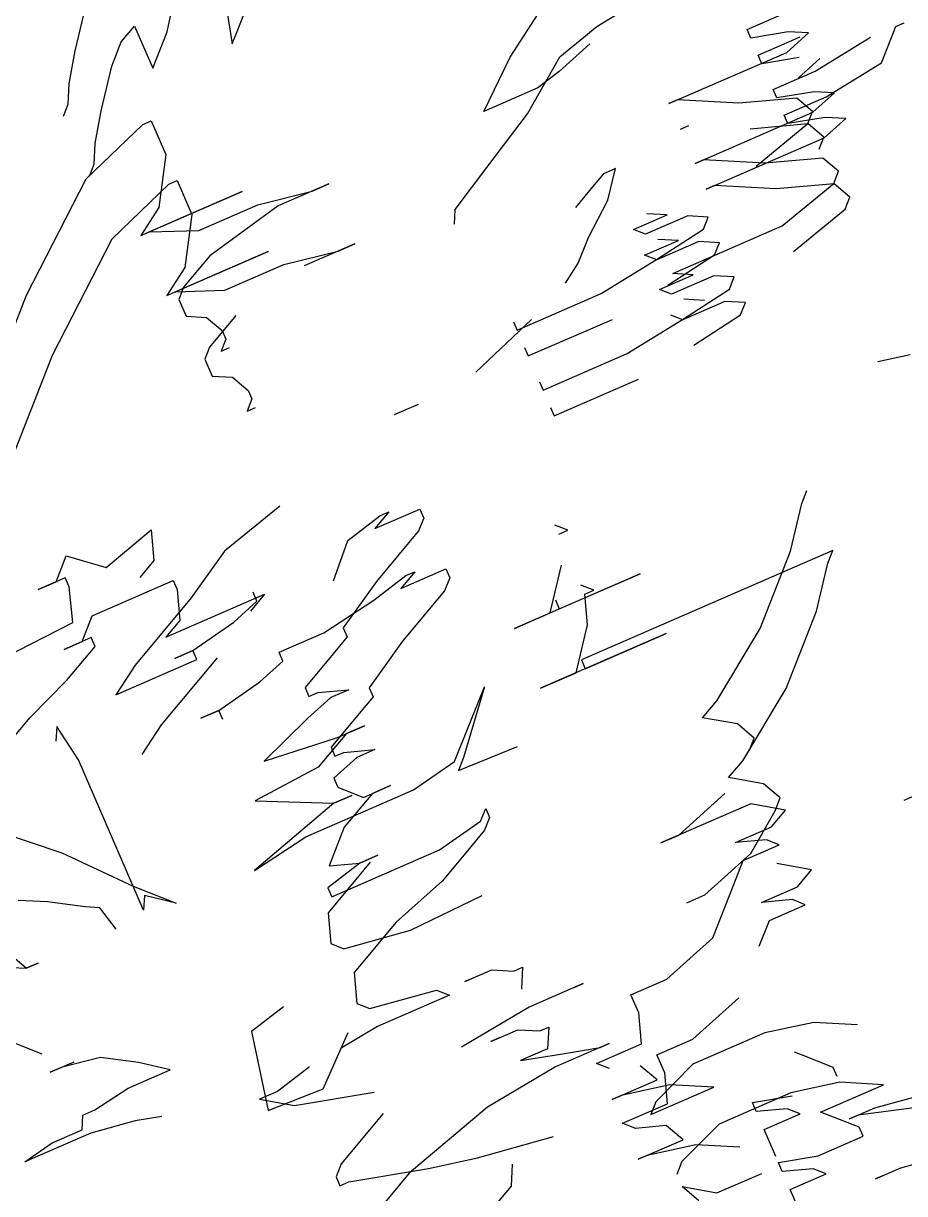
# Model space of a CAD drawing. Header units: millimetres. Extents: x 6517 to 10548, y -1828 to 1073.
# Drawn here: x 9363.15 to 9373.92, y 262.12 to 276.42 of the extents above; entities that cross this region are included whole.
import ezdxf

# ---------------------------------------------------------------- set-up
doc = ezdxf.new("R2010")
doc.units = ezdxf.units.MM
doc.layers.add('AĞAÇLAR', color=7, linetype='Continuous')
doc.layers.add('kapı', color=6, linetype='Continuous', lineweight=9)

# ---------------------------------------------------------------- blocks, each defined once
blk = doc.blocks.new('A$C06865A3D')
at = {"color": 87}
for p, q in [((1.935873565613292, 3.273199723567813), (1.938017285836394, 3.278640411328524)), ((1.945781921502202, 3.250439616385847), (1.935873565613292, 3.273199723567813)), ((1.919655125762801, 3.216736555099487), (1.929214669798966, 3.256967385299503)), ((1.936222377466037, 3.21020878618583), (1.945781921502202, 3.250439616385847)), ((1.908936522551812, 3.189533110707998), (1.919655125762801, 3.216736555099487)), ((1.925503774255048, 3.183005342260003), (1.936222377466037, 3.21020878618583)), ((1.938138354686088, 3.21573920873925), (1.928404414677061, 3.207003843039274)), ((1.93715370359132, 3.197271130979061), (1.938138354686088, 3.21573920873925)), ((1.954705606447532, 3.209211439825594), (1.944971666380297, 3.200476074125616)), ((1.953720955352764, 3.190743362531065), (1.954705606447532, 3.209211439825594)), ((1.928404414677061, 3.207003843039274), (1.914383032126352, 3.187387096695601)), ((1.907141616335138, 3.121101491618901), (1.93715370359132, 3.197271130979061)), ((1.944971666380297, 3.200476074125616), (1.930950283829588, 3.180859327781945)), ((1.914383032126352, 3.187387096695601), (1.908936522551812, 3.189533110707998)), ((1.923708868096582, 3.114573722705245), (1.953720955352764, 3.190743362531065)), ((1.930950283829588, 3.180859327781945), (1.925503774255048, 3.183005342260003)), ((1.962242501263972, 3.1811003847979), (1.938487168692518, 3.152748276945203)), ((1.975279230624437, 3.182249048259109), (1.962242501263972, 3.1811003847979)), ((1.978582019917666, 3.174662346486002), (1.975279230624437, 3.182249048259109)), ((1.978809752967208, 3.174572615884244), (1.955054420453961, 3.146220508031547)), ((1.974468985456041, 3.132285502273589), (1.978582019917666, 3.174662346486002)), ((1.991846482327673, 3.175721279345451), (1.978809752967208, 3.174572615884244)), ((1.99514927167911, 3.168134577572345), (1.991846482327673, 3.175721279345451)), ((1.991036237159278, 3.125757733359932), (1.99514927167911, 3.168134577572345)), ((1.938487168692518, 3.152748276945203), (1.909285336558241, 3.126542179379612)), ((1.955054420453961, 3.146220508031547), (1.925852588261477, 3.120014410465955)), ((1.909285336558241, 3.126542179379612), (1.907141616335138, 3.121101491618901)), ((1.946600618422962, 3.061556550208479), (1.974468985456041, 3.132285502273589)), ((1.925852588261477, 3.120014410465955), (1.923708868096582, 3.114573722705245)), ((1.975802450557239, 3.087762648239731), (1.966068498441018, 3.079027281142771)), ((1.979105227801483, 3.080175944603978), (1.975802450557239, 3.087762648239731)), ((1.966068498441018, 3.079027281142771), (1.955349897383712, 3.051823842339217)), ((1.971689416095614, 3.045385804027319), (1.979105227801483, 3.080175944603978)), ((1.992369702260475, 3.081234879326075), (1.982635750202462, 3.072499512229113)), ((1.995672479504719, 3.073648175690323), (1.992369702260475, 3.081234879326075)), ((1.95633455843199, 3.070291915908455), (1.946600618422962, 3.061556550208479)), ((1.947759675444103, 3.048529159277677), (1.95633455843199, 3.070291915908455)), ((1.982635750202462, 3.072499512229113), (1.971917149086948, 3.045296073425561)), ((1.98825666779885, 3.038858035113662), (1.995672479504719, 3.073648175690323)), ((1.972901810135226, 3.063764146994799), (1.963167870126198, 3.055028781294821)), ((1.955349897383712, 3.051823842339217), (1.947759675444103, 3.048529159277677)), ((1.962129869905766, 3.005154968705028), (1.971689416095614, 3.045385804027319)), ((1.971917149086948, 3.045296073425561), (1.96432692714734, 3.042001390364022)), ((2.143199559010099, 3.009146035183221), (2.079206855501979, 2.846734766382724)), ((2.146720757940784, 3.001057731453329), (2.143199559010099, 3.009146035183221)), ((1.64165815920569, 2.974292341619729), (1.628447021765168, 3.004639141261576)), ((1.94069266563747, 2.950748085509985), (1.962129869905766, 3.005154968705028)), ((2.163090754416771, 2.974504933226853), (2.146720757940784, 3.001057731453329)), ((1.957259917340707, 2.944220316596329), (1.978697121609002, 2.998627199791371)), ((1.6103125968948, 2.942645560018718), (1.582905673072673, 2.984871087130159)), ((1.625318640493787, 2.980730379931628), (1.644960938545409, 2.966705643571913)), ((1.644960938545409, 2.966705643571913), (1.64165815920569, 2.974292341619729)), ((2.184217700210865, 2.925975137855857), (2.163090754416771, 2.974504933226853)), ((1.935246166074648, 2.95289409533143), (1.94069266563747, 2.950748085509985)), ((1.620220952783711, 2.919885453302413), (1.6103125968948, 2.942645560018718)), ((1.951813417777884, 2.946366326417773), (1.957259917340707, 2.944220316596329)), ((1.592988424992654, 2.930615515448153), (1.620220952783711, 2.919885453302413)), ((1.594147494062781, 2.917588125914335), (1.592988424992654, 2.930615515448153)), ((1.7901263742242, 2.931927300058305), (1.777264050790108, 2.899283167906105)), ((1.785838931682519, 2.921045919414609), (1.7901263742242, 2.931927300058305)), ((2.197252526006195, 2.873932806774973), (2.184217700210865, 2.925975137855857)), ((1.767530098732095, 2.890547801274806), (1.785838931682519, 2.921045919414609)), ((1.600753062812145, 2.902414726093411), (1.594147494062781, 2.917588125914335)), ((1.616107918322086, 2.87750860909), (1.600753062812145, 2.902414726093411)), ((2.105582588003017, 2.896650478243826), (2.073586212238296, 2.81544478284195)), ((2.085013503034133, 2.844446851871906), (2.105582588003017, 2.896650478243826)), ((1.728768724657129, 2.824110879097133), (1.75449336937163, 2.889399137813597)), ((1.75449336937163, 2.889399137813597), (1.730912444880232, 2.829551566857844)), ((1.7525240550749, 2.852462981361895), (1.767530098732095, 2.890547801274806)), ((2.053509124496486, 2.883663738612085), (2.045417004497721, 2.880151202436536)), ((2.051223651971668, 2.877863288391382), (2.053509124496486, 2.883663738612085)), ((1.628159986634273, 2.86018919898197), (1.616107918322086, 2.87750860909)), ((1.678765535296406, 2.824956903234124), (1.679575780464801, 2.874920449219644)), ((1.679575780464801, 2.874920449219644), (1.681719500687904, 2.880361136980353)), ((1.681719500687904, 2.880361136980353), (1.703505518962629, 2.87177708838135)), ((2.066357922099996, 2.865199244115502), (2.051223651971668, 2.877863288391382)), ((2.19848827633541, 2.860044113360345), (2.197252526006195, 2.873932806774973)), ((2.230856460693757, 2.874094163067638), (2.216957829077728, 2.872869558166712)), ((2.234377659624442, 2.866005859337747), (2.230856460693757, 2.874094163067638)), ((1.703505518962629, 2.87177708838135), (1.724306876189075, 2.844724966678768)), ((2.216957829077728, 2.872869558166712), (2.19848827633541, 2.860044113360345)), ((2.242655671958345, 2.835940541699528), (2.234377659624442, 2.866005859337747)), ((1.636909275548532, 2.850456486921757), (1.628159986634273, 2.86018919898197)), ((2.082728030451107, 2.838646401651203), (2.066357922099996, 2.865199244115502)), ((1.730912444880232, 2.829551566857844), (1.7525240550749, 2.852462981361895)), ((2.277309304918162, 2.855790980625897), (2.258839752175845, 2.84296553581953)), ((2.278545031265821, 2.841902226675301), (2.277309304918162, 2.855790980625897)), ((1.640212054888252, 2.84286978887394), (1.636909275548532, 2.850456486921757)), ((1.724306876189075, 2.844724966678768), (1.728768724657129, 2.824110879097133)), ((1.768863573786802, 2.846024943049997), (1.771181702031753, 2.819970167707651)), ((2.079206855501979, 2.846734766382724), (2.085013503034133, 2.844446851871906)), ((2.073586212238296, 2.81544478284195), (2.082728030451107, 2.838646401651203)), ((2.26940321305301, 2.818700607866048), (2.278545031265821, 2.841902226675301)), ((2.281016396125778, 2.814124823547899), (2.290158214338589, 2.837326441891491)), ((2.290158214338589, 2.837326441891491), (2.282066118321381, 2.833813966717571)), ((2.240556115750223, 2.796562299132347), (2.242655671958345, 2.835940541699528)), ((2.282066118321381, 2.833813966717571), (2.26940321305301, 2.818700607866048)), ((1.704203146975487, 2.745795225258916), (1.678765535296406, 2.824956903234124)), ((1.965918086410965, 2.797559606842696), (1.977345353167038, 2.826561614871025)), ((1.977345353167038, 2.826561614871025), (1.98315188876586, 2.824273744598031)), ((1.98315188876586, 2.824273744598031), (1.986673087696544, 2.816185440868139)), ((1.771181702031753, 2.819970167707651), (1.774484481429681, 2.812383469659835)), ((1.785377490567043, 2.808091445360332), (1.795111430576071, 2.816826811060309)), ((1.795111430576071, 2.816826811060309), (1.808148159936536, 2.817975474521517)), ((1.808148159936536, 2.817975474521517), (1.813594669511076, 2.815829460509121)), ((1.813594669511076, 2.815829460509121), (1.816897448850795, 2.808242762461304)), ((1.986673087696544, 2.816185440868139), (1.990380202885717, 2.774519344791769)), ((2.288058682112023, 2.797948259860277), (2.281016396125778, 2.814124823547899)), ((1.774484481429681, 2.812383469659835), (1.785377490567043, 2.808091445360332)), ((1.816897448850795, 2.808242762461304), (1.819041169073898, 2.813683450222015)), ((1.962396911461837, 2.805647971574217), (1.964682360005099, 2.811448361258953)), ((1.964682360005099, 2.811448361258953), (1.965918086410965, 2.797559606842696)), ((1.959061740722972, 2.780158438719809), (1.962396911461837, 2.805647971574217)), ((2.235985218605492, 2.784961520228534), (2.240556115750223, 2.796562299132347)), ((2.406290268874727, 2.791568507906049), (2.385535267589148, 2.772942673880606)), ((2.390292104973923, 2.75096572143957), (2.406290268874727, 2.791568507906049)), ((2.451505006058141, 2.762050343677401), (2.471957549278158, 2.797989153303206)), ((1.951155536982696, 2.743068110197782), (1.959061740722972, 2.780158438719809)), ((1.990380202885717, 2.774519344791769), (1.996372766676358, 2.738653637934476)), ((2.385535267589148, 2.772942673880606), (2.368301353300921, 2.746228580363094)), ((2.30004378571175, 2.726216785609722), (2.302143341919872, 2.765595028176903)), ((2.445073845447041, 2.745728280395269), (2.451505006058141, 2.762050343677401)), ((2.398384200991131, 2.754478196147829), (2.390292104973923, 2.75096572143957)), ((2.41456828120863, 2.761503190733492), (2.398384200991131, 2.754478196147829)), ((2.408947661926504, 2.730213268194346), (2.420374928682576, 2.759215276222676)), ((2.420374928682576, 2.759215276222676), (2.41456828120863, 2.761503190733492)), ((2.447217565611936, 2.75116896815598), (2.445073845447041, 2.745728280395269)), ((1.73392819694709, 2.677514917217195), (1.704203146975487, 2.745795225258916)), ((1.939728270226623, 2.714066102169454), (1.951155536982696, 2.743068110197782)), ((2.368301353300921, 2.746228580363094), (2.350017716875299, 2.69982534321025)), ((1.882034187496174, 2.669789439998567), (1.907174169609788, 2.733593845274299)), ((1.907174169609788, 2.733593845274299), (1.908409808063879, 2.719705196563154)), ((1.996372766676358, 2.738653637934476), (2.00217930227518, 2.736365767661482)), ((2.00217930227518, 2.736365767661482), (2.003415028681047, 2.722477013710886)), ((2.10299105849117, 2.736849714536219), (2.108797705965116, 2.734561800025403)), ((2.106512257421854, 2.728761410806328), (2.10299105849117, 2.736849714536219)), ((2.108797705965116, 2.734561800025403), (2.112318904895801, 2.72647349629551)), ((2.100891638139728, 2.697471488267183), (2.106512257421854, 2.728761410806328)), ((2.112318904895801, 2.72647349629551), (2.113554519368335, 2.712584786582738)), ((2.290901967498939, 2.703015166800469), (2.30004378571175, 2.726216785609722)), ((2.393999196239747, 2.709299563895911), (2.408947661926504, 2.730213268194346)), ((2.411419026786461, 2.702435865066945), (2.420560844999272, 2.725637483876199)), ((2.420560844999272, 2.725637483876199), (2.412468748923856, 2.722125008702278)), ((2.003415028681047, 2.722477013710886), (2.005886393541004, 2.694699610583484)), ((2.412468748923856, 2.722125008702278), (2.399805843713693, 2.707011649850755)), ((1.94553491770057, 2.711778188124299), (1.939728270226623, 2.714066102169454)), ((1.944485195563174, 2.692089044488966), (1.94553491770057, 2.711778188124299)), ((2.013978489558212, 2.698212085757405), (2.026641394826583, 2.713325444608925)), ((2.026641394826583, 2.713325444608925), (2.022070497681852, 2.701724665705114)), ((2.113554519368335, 2.712584786582738), (2.116025884228292, 2.684807383455336)), ((2.043011503177694, 2.686772602144628), (2.049867872847244, 2.704173831269145)), ((2.049867872847244, 2.704173831269145), (2.04529697576072, 2.692573052365332)), ((2.302515150571707, 2.69843938248232), (2.290901967498939, 2.703015166800469)), ((2.399805843713693, 2.707011649850755), (2.393999196239747, 2.709299563895911)), ((2.428838857333175, 2.69557216623798), (2.411419026786461, 2.702435865066945)), ((1.839288434537593, 2.64642646536231), (1.859857519506476, 2.69863009173423)), ((1.859857519506476, 2.69863009173423), (1.865664055105298, 2.696342221461236)), ((1.865664055105298, 2.696342221461236), (1.880798437108751, 2.683678133413195)), ((2.01169304101495, 2.692411696072667), (2.013978489558212, 2.698212085757405)), ((2.022070497681852, 2.701724665705114), (2.021020775544457, 2.682035522069782)), ((2.073466183501295, 2.627866632770746), (2.100891638139728, 2.697471488267183)), ((2.31764953257516, 2.685775293968617), (2.302515150571707, 2.69843938248232)), ((2.369722996023483, 2.698762034066021), (2.348967994737905, 2.680136200040578)), ((2.350017716875299, 2.69982534321025), (2.350203745125326, 2.66624750662595)), ((1.938864464347716, 2.660799166187644), (1.944485195563174, 2.692089044488966)), ((2.005886393541004, 2.694699610583484), (2.01169304101495, 2.692411696072667)), ((2.04529697576072, 2.692573052365332), (2.047768340620677, 2.66479564923793)), ((1.880798437108751, 2.683678133413195), (1.882034187496174, 2.669789439998567)), ((1.914402347872965, 2.683839428704231), (1.91934521344956, 2.628284639213234)), ((2.021020775544457, 2.682035522069782), (2.026827311143279, 2.679747651796787)), ((2.026827311143279, 2.679747651796787), (2.043011503177694, 2.686772602144628)), ((2.116025884228292, 2.684807383455336), (2.11392646387685, 2.645429157186299)), ((2.247106404451187, 2.65996315376833), (2.262054870137944, 2.680876858066767)), ((2.26434034272097, 2.686677308287471), (2.250627603381872, 2.651874850038439)), ((2.262054870137944, 2.680876858066767), (2.26434034272097, 2.686677308287471)), ((2.306222265760879, 2.656773285940289), (2.31764953257516, 2.685775293968617)), ((2.348967994737905, 2.680136200040578), (2.331734080507885, 2.653422106523066)), ((2.326977267046459, 2.675399119965732), (2.314314249902963, 2.660285805352032)), ((2.340875898720696, 2.676623724866658), (2.326977267046459, 2.675399119965732)), ((2.329448631906416, 2.64762171683833), (2.340875898720696, 2.676623724866658)), ((2.075565603852737, 2.667244859039783), (2.070994706766214, 2.655644080135971)), ((2.070994706766214, 2.655644080135971), (2.075565603852737, 2.667244859039783)), ((2.227401237236335, 2.661026419140398), (2.229686685779597, 2.666826808359473)), ((2.229686685779597, 2.666826808359473), (2.239014420309104, 2.656450634356588)), ((2.350203745125326, 2.66624750662595), (2.353724832122679, 2.65815924713388)), ((1.934293567261192, 2.649198387749493), (1.938864464347716, 2.660799166187644)), ((1.938864464347716, 2.660799166187644), (1.934293567261192, 2.649198387749493)), ((1.94467111187987, 2.658511252142489), (1.938864464347716, 2.660799166187644)), ((2.047768340620677, 2.66479564923793), (2.058331801497843, 2.640530721284449)), ((2.217023692675866, 2.651713554747402), (2.227401237236335, 2.661026419140398)), ((2.232158050639554, 2.639049405232071), (2.247106404451187, 2.65996315376833)), ((2.314314249902963, 2.660285805352032), (2.306222265760879, 2.656773285940289)), ((2.058331801497843, 2.640530721284449), (2.070994706766214, 2.655644080135971)), ((2.070994706766214, 2.655644080135971), (2.067659536027349, 2.630154547281563)), ((2.210167323006317, 2.634312325622886), (2.217023692675866, 2.651713554747402)), ((2.239014420309104, 2.656450634356588), (2.232158050639554, 2.639049405232071)), ((2.250627603381872, 2.651874850038439), (2.238150614430196, 2.603183698374778)), ((2.331734080507885, 2.653422106523066), (2.329448631906416, 2.64762171683833)), ((1.846330720523837, 2.630249902140349), (1.839288434537593, 2.64642646536231)), ((2.11392646387685, 2.645429157186299), (2.117633555142674, 2.603763000108301)), ((1.848616169067099, 2.636050291359424), (1.84175979939755, 2.618649062234908)), ((1.854422704665921, 2.63376242108643), (1.848616169067099, 2.636050291359424)), ((2.1707567407866, 2.636438883375376), (2.152473104360979, 2.590035646688194)), ((2.162664756644517, 2.632926364429295), (2.1707567407866, 2.636438883375376)), ((2.212452771549578, 2.640112714841961), (2.210167323006317, 2.634312325622886)), ((1.84175979939755, 2.618649062234908), (1.846330720523837, 2.630249902140349)), ((1.856894181401003, 2.605984974186867), (1.854422704665921, 2.63376242108643)), ((1.91934521344956, 2.628284639213234), (1.924102026852779, 2.606307625770568)), ((2.067659536027349, 2.630154547281563), (2.073466183501295, 2.627866632770746)), ((2.14085992128821, 2.594611431006342), (2.162664756644517, 2.632926364429295)), ((1.857080097717698, 2.572407181374728), (1.856894181401003, 2.605984974186867)), ((2.117633555142674, 2.603763000108301), (2.132767825271002, 2.591098955832421)), ((2.238150614430196, 2.603183698374778), (2.232715799589641, 2.538316027726978)), ((2.132767825271002, 2.591098955832421), (2.14085992128821, 2.594611431006342)), ((2.152473104360979, 2.590035646688194), (2.145770205475855, 2.563877725973725)), ((1.859551462577655, 2.544629778247326), (1.857080097717698, 2.572407181374728)), ((2.150559600326232, 2.517079628072679), (2.180456419824622, 2.558907080441713)), ((2.139996139390859, 2.54134455602616), (2.13666085677687, 2.515855067409574)), ((2.232715799589641, 2.538316027726978), (2.236422890797257, 2.49664987064898)), ((2.132089935708791, 2.504254227504134), (2.150559600326232, 2.517079628072679)), ((2.13666085677687, 2.515855067409574), (2.132089935708791, 2.504254227504134))]:
    blk.add_line(p, q, dxfattribs=at)
at = {"color": 84}
for p, q in [((1.870279619412031, 3.20476456452161), (1.88099822262302, 3.231968008913098)), ((1.899481451546307, 3.230970662552863), (1.889747511537279, 3.222235296852886)), ((1.898496800451539, 3.212502584792674), (1.899481451546307, 3.230970662552863)), ((1.889747511537279, 3.222235296852886), (1.875726128928363, 3.202618550509214)), ((1.868484713195357, 3.136332945432514), (1.898496800451539, 3.212502584792674)), ((1.875726128928363, 3.202618550509214), (1.870279619412031, 3.20476456452161)), ((1.923585598124191, 3.196331838611513), (1.899830265552736, 3.167979730758816)), ((1.936622327426448, 3.197480502072721), (1.923585598124191, 3.196331838611513)), ((1.939925116777885, 3.189893800299613), (1.936622327426448, 3.197480502072721)), ((1.93581208231626, 3.147516956087201), (1.939925116777885, 3.189893800299613)), ((1.899830265552736, 3.167979730758816), (1.87062843341846, 3.141773633193223)), ((1.87062843341846, 3.141773633193223), (1.868484713195357, 3.136332945432514)), ((1.937145547417458, 3.102994102053344), (1.927411595301236, 3.094258734956383)), ((1.940448324661701, 3.095407398417592), (1.937145547417458, 3.102994102053344)), ((1.927411595301236, 3.094258734956383), (1.916692994243931, 3.06705529615283)), ((1.933032512897625, 3.060617257840931), (1.940448324661701, 3.095407398417592)), ((1.917677655292209, 3.085523369722068), (1.907943715224973, 3.076788004022091)), ((1.909102772304322, 3.063760613091289), (1.917677655292209, 3.085523369722068)), ((1.916692994243931, 3.06705529615283), (1.909102772304322, 3.063760613091289)), ((1.923472966765984, 3.02038642251864), (1.933032512897625, 3.060617257840931)), ((2.108063854801002, 3.016289185266941), (2.104542655870318, 3.024377488996833)), ((1.902035762497689, 2.965979539323598), (1.923472966765984, 3.02038642251864)), ((2.12443385127699, 2.989736387040466), (2.108063854801002, 3.016289185266941)), ((2.145560797071084, 2.94120659166947), (2.12443385127699, 2.989736387040466)), ((1.896589262876659, 2.968125549145042), (1.902035762497689, 2.965979539323598)), ((1.751469471084419, 2.947158753871917), (1.738607147650327, 2.914514621719717)), ((1.74718202848453, 2.936277373228222), (1.751469471084419, 2.947158753871917)), ((2.158595622808206, 2.889164260588586), (2.145560797071084, 2.94120659166947)), ((1.728873195534106, 2.905779255088418), (1.74718202848453, 2.936277373228222)), ((1.577451015124097, 2.892740062903612), (1.562096159614156, 2.917646179907023)), ((1.738607147650327, 2.914514621719717), (1.730206670588813, 2.861256396863609)), ((2.066925684805028, 2.91188193205744), (2.034929309098515, 2.830676236655563)), ((2.046356599836144, 2.85967830568552), (2.066925684805028, 2.91188193205744)), ((1.690111821517348, 2.839342332445085), (1.715836466231849, 2.90463059162721)), ((1.715836466231849, 2.90463059162721), (1.692255541740451, 2.844783020671457)), ((1.713867151935119, 2.867694435175508), (1.728873195534106, 2.905779255088418)), ((2.014852221356704, 2.898895192425698), (2.00676010135794, 2.895382656250149)), ((2.012566748831886, 2.893094741739332), (2.014852221356704, 2.898895192425698)), ((1.589503083436284, 2.875420652795583), (1.577451015124097, 2.892740062903612)), ((1.640108632156625, 2.840188357047736), (1.64091887732502, 2.890151903033257)), ((1.64091887732502, 2.890151903033257), (1.643062597489915, 2.895592590793967)), ((1.643062597489915, 2.895592590793967), (1.66484861576464, 2.887008542194962)), ((2.159831373195629, 2.875275567173957), (2.158595622808206, 2.889164260588586)), ((2.192199557553976, 2.889325616881251), (2.178300925937946, 2.888101011980324)), ((2.195720756484661, 2.881237313151359), (2.192199557553976, 2.889325616881251)), ((1.66484861576464, 2.887008542194962), (1.685649973049294, 2.859956420026719)), ((2.178300925937946, 2.888101011980324), (2.159831373195629, 2.875275567173957)), ((1.598252372350543, 2.865687940735369), (1.589503083436284, 2.875420652795583)), ((2.044071127311326, 2.853877855464817), (2.027701018902007, 2.880430697929114)), ((1.692255541740451, 2.844783020671457), (1.713867151935119, 2.867694435175508)), ((2.238652401720173, 2.87102243443951), (2.220182848977856, 2.858196989633143)), ((2.23988812812604, 2.857133680488914), (2.238652401720173, 2.87102243443951)), ((1.60155515174847, 2.858101242687553), (1.598252372350543, 2.865687940735369)), ((1.685649973049294, 2.859956420026719), (1.690111821517348, 2.839342332445085)), ((1.730206670588813, 2.861256396863609), (1.732524798891972, 2.835201621521264)), ((2.040549952362198, 2.861966220196337), (2.046356599836144, 2.85967830568552)), ((2.034929309098515, 2.830676236655563), (2.044071127311326, 2.853877855464817)), ((2.220182848977856, 2.858196989633143), (2.197328315465711, 2.800192974042147)), ((2.201899212610442, 2.811793752945959), (2.203998768818564, 2.851171995513141)), ((2.230746309913229, 2.833932061679661), (2.23988812812604, 2.857133680488914)), ((2.242359492985997, 2.829356277361512), (2.251501311198808, 2.852557895705103)), ((2.251501311198808, 2.852557895705103), (2.243409215123392, 2.849045420531183)), ((2.243409215123392, 2.849045420531183), (2.230746309913229, 2.833932061679661)), ((1.665546243777498, 2.761026678606866), (1.640108632156625, 2.840188357047736)), ((1.927261183212976, 2.812791060656309), (1.938688450027257, 2.841793068684637)), ((1.938688450027257, 2.841793068684637), (1.944494985567871, 2.839505198411643)), ((1.944494985567871, 2.839505198411643), (1.948016184498555, 2.831416894681752)), ((1.732524798891972, 2.835201621521264), (1.735827578289899, 2.827614923473447)), ((1.746720587427262, 2.823322899173945), (1.756454527436289, 2.832058264873921)), ((1.756454527436289, 2.832058264873921), (1.769491256796754, 2.83320692833513)), ((1.769491256796754, 2.83320692833513), (1.774937766313087, 2.831060914322733)), ((1.774937766313087, 2.831060914322733), (1.778240545711014, 2.823474216274917)), ((1.778240545711014, 2.823474216274917), (1.780384265934117, 2.828914904035627)), ((1.948016184498555, 2.831416894681752), (1.951723299745935, 2.789750798605382)), ((2.249401778914034, 2.813179713673889), (2.242359492985997, 2.829356277361512)), ((1.735827578289899, 2.827614923473447), (1.746720587427262, 2.823322899173945)), ((1.923740008322056, 2.820879425387828), (1.926025456865318, 2.826679814606904)), ((1.926025456865318, 2.826679814606904), (1.927261183212976, 2.812791060656309)), ((1.920404837583191, 2.795389892533421), (1.923740008322056, 2.820879425387828)), ((2.197328315465711, 2.800192974042147), (2.201899212610442, 2.811793752945959)), ((2.263486438780091, 2.780826481990516), (2.249401778914034, 2.813179713673889)), ((2.367633365676738, 2.806799961719662), (2.346878364391159, 2.788174127694219)), ((2.41284810291836, 2.777281797491014), (2.433300646138377, 2.813220607116818)), ((2.434459705313201, 2.800193221773952), (2.408560662472154, 2.766400421969592)), ((1.932051962765399, 2.770750382449477), (1.920404837583191, 2.795389892533421)), ((1.951723299745935, 2.789750798605382), (1.957715863536577, 2.753885091748088)), ((2.047769480501301, 2.790930515620857), (2.070140802825335, 2.749793253839016)), ((2.067855354282073, 2.74399286461994), (2.047769480501301, 2.790930515620857)), ((2.346878364391159, 2.788174127694219), (2.32964445016114, 2.761460034176707)), ((1.874343215080443, 2.780034657567739), (1.869752904924098, 2.734936650376766)), ((2.073662001756019, 2.741704950109124), (2.089463020151015, 2.778987230267375)), ((2.261386882513761, 2.741448239423334), (2.263486438780091, 2.780826481990516)), ((2.375911378068849, 2.776734644547104), (2.35972729785135, 2.769709649961441)), ((2.381718025542795, 2.774446730036288), (2.375911378068849, 2.776734644547104)), ((2.406416942249052, 2.760959734208881), (2.41284810291836, 2.777281797491014)), ((2.35972729785135, 2.769709649961441), (2.351635201834142, 2.766197175253181)), ((2.408560662472154, 2.766400421969592), (2.406416942249052, 2.760959734208881)), ((1.695271293749101, 2.692746371030807), (1.665546243777498, 2.761026678606866)), ((2.32964445016114, 2.761460034176707), (2.311360813735518, 2.715056797023862)), ((1.957715863536577, 2.753885091748088), (1.963522399135399, 2.751597221475094)), ((1.963522399135399, 2.751597221475094), (1.964758125541266, 2.737708467524498)), ((2.070140802825335, 2.749793253839016), (2.073662001756019, 2.741704950109124)), ((2.062234734999947, 2.712702942080795), (2.067855354282073, 2.74399286461994)), ((2.25224506430095, 2.718246620614081), (2.261386882513761, 2.741448239423334)), ((2.355342293041758, 2.724531017709523), (2.370290758786723, 2.74544472200796)), ((2.37276212364668, 2.717667318880558), (2.381903941859491, 2.74086893768981)), ((2.381903941859491, 2.74086893768981), (2.373811845784075, 2.73735646251589)), ((1.869752904924098, 2.734936650376766), (1.875745444674976, 2.699070882517844)), ((1.964758125541266, 2.737708467524498), (1.967229490401223, 2.709931064397095)), ((2.373811845784075, 2.73735646251589), (2.361148940573912, 2.722243103664368)), ((1.906878014560788, 2.727009641937911), (1.901071367086842, 2.729297555983066)), ((1.905828292365185, 2.707320498302578), (1.906878014560788, 2.727009641937911)), ((1.975321586418431, 2.713443539105355), (1.987984491628594, 2.728556897956877)), ((1.987984491628594, 2.728556897956877), (1.983413594542071, 2.716956119518727)), ((2.004354600037913, 2.702004055958241), (2.011210969707462, 2.719405285082757)), ((2.011210969707462, 2.719405285082757), (2.006640072562731, 2.707804506178945)), ((2.263858247373718, 2.713670836295932), (2.25224506430095, 2.718246620614081)), ((2.361148940573912, 2.722243103664368), (2.355342293041758, 2.724531017709523)), ((2.390181954193394, 2.710803620051592), (2.37276212364668, 2.717667318880558)), ((1.823741858941502, 2.674402425996959), (1.827007151965517, 2.711573675274848)), ((1.827007151965517, 2.711573675274848), (1.84214153396897, 2.698909587226808)), ((1.967229490401223, 2.709931064397095), (1.973036137875169, 2.70764314988628)), ((1.973036137875169, 2.70764314988628), (1.975321586418431, 2.713443539105355)), ((1.983413594542071, 2.716956119518727), (1.982363872346468, 2.697266975883394)), ((2.034809280361514, 2.643098086584359), (2.062234734999947, 2.712702942080795)), ((2.278992629377171, 2.70100674778223), (2.263858247373718, 2.713670836295932)), ((2.331066092883701, 2.713993487879633), (2.310311091598123, 2.695367653854191)), ((2.311360813735518, 2.715056797023862), (2.311546841927338, 2.681478960439562)), ((2.315067928982898, 2.673390700947493), (2.331066092883701, 2.713993487879633)), ((1.900207561207935, 2.676030620001256), (1.905828292365185, 2.707320498302578)), ((2.006640072562731, 2.707804506178945), (2.009111437422689, 2.680027103051543)), ((1.84214153396897, 2.698909587226808), (1.843377284356392, 2.685020893812179)), ((1.875745444674976, 2.699070882517844), (1.880688310309778, 2.643516093026846)), ((1.982064560346771, 2.658361989539116), (2.004354600037913, 2.702004055958241)), ((1.982363872346468, 2.697266975883394), (1.982064560346771, 2.658361989539116)), ((2.124007853504735, 2.648157818242907), (2.14060339651769, 2.696052105631679)), ((2.225683439522981, 2.701908762101083), (2.21197070024209, 2.667106303852051)), ((2.223397966998163, 2.696108311414718), (2.225683439522981, 2.701908762101083)), ((2.267565362621098, 2.672004739753901), (2.278992629377171, 2.70100674778223)), ((2.310311091598123, 2.695367653854191), (2.293077177309896, 2.668653559871017)), ((2.379990301909856, 2.66791290231049), (2.391417592647485, 2.696914970874786)), ((2.302218995522707, 2.69185517868027), (2.288320363906677, 2.690630573779344)), ((2.290791728766635, 2.662853170651942), (2.302218995522707, 2.69185517868027)), ((2.009111437422689, 2.680027103051543), (1.995890320453327, 2.636470740195363)), ((2.036908700712956, 2.682476312853395), (2.032337803568225, 2.670875533949583)), ((2.032337803568225, 2.670875533949583), (2.036908700712956, 2.682476312853395)), ((2.188744334096554, 2.67625787295401), (2.191029782639816, 2.682058262173086)), ((2.191029782639816, 2.682058262173086), (2.200357517169322, 2.6716820881702)), ((2.311546841927338, 2.681478960439562), (2.315067928982898, 2.673390700947493)), ((1.800631531397812, 2.661657919175922), (1.823741858941502, 2.674402425996959)), ((1.885445123712997, 2.62153907911852), (1.906014208681881, 2.673742705956101)), ((1.895636664121411, 2.664429841097444), (1.900207561207935, 2.676030620001256)), ((1.900207561207935, 2.676030620001256), (1.895636664121411, 2.664429841097444)), ((1.906014208681881, 2.673742705956101), (1.900207561207935, 2.676030620001256)), ((2.178366789477877, 2.666945008561015), (2.188744334096554, 2.67625787295401)), ((2.275657346763182, 2.675517259165644), (2.267565362621098, 2.672004739753901)), ((1.995890320453327, 2.636470740195363), (2.032337803568225, 2.670875533949583)), ((2.032337803568225, 2.670875533949583), (2.026834949909243, 2.60484458040446)), ((2.171510419808328, 2.649543779436498), (2.178366789477877, 2.666945008561015)), ((2.21197070024209, 2.667106303852051), (2.199493711290415, 2.61841515218839)), ((2.293077177309896, 2.668653559871017), (2.290791728766635, 2.662853170651942)), ((2.361520773149095, 2.655087518505752), (2.379990301909856, 2.66791290231049)), ((1.807673817325849, 2.645481355953961), (1.800631531397812, 2.661657919175922)), ((2.075269560737069, 2.660660610999912), (2.078976652002893, 2.618994453921914)), ((1.809959265927318, 2.651281745173037), (1.803102896257769, 2.63388051604852)), ((1.815765801467932, 2.648993874900043), (1.809959265927318, 2.651281745173037)), ((2.173795868409797, 2.655344168655574), (2.171510419808328, 2.649543779436498)), ((2.375419404765125, 2.656312123406678), (2.361520773149095, 2.655087518505752)), ((1.803102896257769, 2.63388051604852), (1.807673817325849, 2.645481355953961)), ((1.833530765667092, 2.634668294340372), (1.815765801467932, 2.648993874900043)), ((1.880688310309778, 2.643516093026846), (1.885445123712997, 2.62153907911852)), ((2.026834949909243, 2.60484458040446), (2.034809280361514, 2.643098086584359)), ((2.102203018148429, 2.609842884819954), (2.124007853504735, 2.648157818242907)), ((1.818423194577917, 2.587638635188341), (1.833530765667092, 2.634668294340372)), ((2.078976652002893, 2.618994453921914), (2.094110922073014, 2.606330409646034)), ((2.256509904458653, 2.575847086030989), (2.281165191554464, 2.619740127120167)), ((2.094110922073014, 2.606330409646034), (2.102203018148429, 2.609842884819954)), ((2.274979569076094, 2.588672486599534), (2.284307303605601, 2.578296312596648)), ((2.239276102103758, 2.549132948275655), (2.256509904458653, 2.575847086030989)), ((2.284307303605601, 2.578296312596648), (2.286778668465558, 2.550518909469246)), ((2.155970214109402, 2.537519495468586), (2.141799516626633, 2.574138534255325)), ((2.101339236251078, 2.556576009839773), (2.098003953637089, 2.531086520757526)), ((2.194058896391652, 2.55354748154059), (2.197765987657476, 2.511881324462592)), ((2.209379170730244, 2.507305539678782), (2.239276102103758, 2.549132948275655)), ((2.098003953637089, 2.531086520757526), (2.140908545581623, 2.503092245664447)), ((2.140908545581623, 2.503092245664447), (2.155970214109402, 2.537519495468586)), ((2.197765987657476, 2.511881324462592), (2.20128718658816, 2.5037930207327)), ((2.20128718658816, 2.5037930207327), (2.207093722186982, 2.501505150459706)), ((2.207093722186982, 2.501505150459706), (2.209379170730244, 2.507305539678782))]:
    blk.add_line(p, q, dxfattribs=at)
at = {"color": 85}
for p, q in [((1.886846871115267, 3.198236795607954), (1.897565474326256, 3.225440239999443)), ((1.915064052154775, 3.205974815879017), (1.916048703249543, 3.224442893639206)), ((1.906314763240516, 3.21570752793923), (1.892293380631599, 3.196090781595557)), ((1.892293380631599, 3.196090781595557), (1.886846871115267, 3.198236795607954)), ((1.940152849827427, 3.189804069697856), (1.916397517255973, 3.161451961845159)), ((1.953189579187892, 3.190952733159065), (1.940152849827427, 3.189804069697856)), ((1.956492368481121, 3.183366031385958), (1.953189579187892, 3.190952733159065)), ((1.887195685121696, 3.135245864279568), (1.885051964898593, 3.129805176518857)), ((1.953712799120694, 3.096466333139687), (1.943978847004473, 3.087730966042727)), ((1.957015576364938, 3.088879629503935), (1.953712799120694, 3.096466333139687)), ((1.943978847004473, 3.087730966042727), (1.933260245947167, 3.060527527239173)), ((1.949599764600861, 3.054089488927274), (1.957015576364938, 3.088879629503935)), ((1.934244906995445, 3.078995600808411), (1.924510966986417, 3.070260235108435)), ((1.925670024007558, 3.057232844177634), (1.934244906995445, 3.078995600808411)), ((1.933260245947167, 3.060527527239173), (1.925670024007558, 3.057232844177634)), ((1.918603014200925, 2.959451770409942), (1.940040218469221, 3.013858653604984)), ((1.913156514579895, 2.961597780231386), (1.918603014200925, 2.959451770409942))]:
    blk.add_line(p, q, dxfattribs=at)
at = {"color": 72}
for p, q in [((1.801290843286551, 3.138432503212243), (1.808094306557904, 3.167067868635058)), ((1.798364721529651, 3.108269401360303), (1.801290843286551, 3.138432503212243)), ((1.776051773398648, 3.085745027288794), (1.766520082368515, 3.129764158744364)), ((1.805993893824052, 3.127631977200508), (1.804593647713772, 3.101341378875076)), ((2.078433216374833, 3.114234517794102), (2.089939777681138, 3.132069361861795)), ((1.809422248566988, 3.068122789729386), (1.798364721529651, 3.108269401360303)), ((1.804593647713772, 3.101341378875076), (1.802367652941029, 3.0843235864304)), ((1.788635136501397, 3.049470934551209), (1.776051773398648, 3.085745027288794)), ((1.802367652941029, 3.0843235864304), (1.788635136501397, 3.049470934551209)), ((1.873560561100021, 3.083114731125533), (1.870508889027405, 3.075369692873209)), ((1.884492498182225, 3.065386197995393), (1.873560561100021, 3.083114731125533)), ((1.870508889027405, 3.075369692873209), (1.871334566327277, 3.066096938680857)), ((1.815076566359493, 3.025631430093199), (1.809422248566988, 3.068122789729386)), ((1.871334566327277, 3.066096938680857), (1.872985984431579, 3.047551358584314)), ((1.892372810747474, 3.039912631269544), (1.884492498182225, 3.065386197995393)), ((2.287613157823216, 2.928918641991913), (2.33949153573485, 3.060584171675145)), ((1.899427414231467, 3.023711854126304), (1.892372810747474, 3.039912631269544)), ((1.819905206852126, 2.992412825115025), (1.815076566359493, 3.025631430093199)), ((1.902604628761764, 3.009038809221237), (1.899427414231467, 3.023711854126304)), ((1.826134093396831, 2.985484817996621), (1.819905206852126, 2.992412825115025)), ((1.902281192364171, 2.928639294113963), (1.903555896016769, 2.977347975596785)), ((1.884796852944418, 2.872896350454539), (1.890900189231615, 2.888386406935751)), ((1.87305219459813, 2.580570909194648), (1.87928112084046, 2.573642886709421)), ((1.897842238133307, 2.575276948977261), (1.87305219459813, 2.580570909194648)), ((1.99477644910803, 2.537083280272781), (1.897842238133307, 2.575276948977261)), ((1.979266964248381, 2.543194271624088), (2.006282962858676, 2.554918119683861)), ((2.006282962858676, 2.554918119683861), (1.988547522865701, 2.544011303223669)), ((1.932163980498444, 2.525963877793401), (1.979266964248381, 2.543194271624088)), ((1.988547522865701, 2.544011303223669), (1.99477644910803, 2.537083280272781)), ((1.882009316817857, 2.500988425686955), (1.932163980498444, 2.525963877793401)), ((1.973989337042439, 2.518431425560265), (1.967060291732195, 2.512214159127324)), ((1.991024618269875, 2.516192968934774), (1.973989337042439, 2.518431425560265)), ((1.967060291732195, 2.512214159127324), (1.947799007815774, 2.497434803284704)), ((1.947799007815774, 2.497434803284704), (1.933940948918461, 2.485000234562903)), ((2.078678230987861, 2.477182284463196), (2.060942790994886, 2.466275467537343)), ((2.067997386620845, 2.450074670836329), (2.078678230987861, 2.477182284463196)), ((1.971188765543047, 2.46585026057437), (1.968137101386673, 2.458105242345482)), ((1.968137101386673, 2.458105242345482), (1.971188765543047, 2.46585026057437)), ((2.060942790994886, 2.466275467537343), (2.041681514936499, 2.451496131718158)), ((1.947349989321082, 2.439453387167304), (1.968137101386673, 2.458105242345482)), ((1.968137101386673, 2.458105242345482), (1.958856542711146, 2.457288211211562)), ((2.041681514936499, 2.451496131718158), (2.028649165120441, 2.429788773413747)), ((2.062719759414903, 2.425311824306845), (2.067997386620845, 2.450074670836329)), ((2.09583910217043, 2.452525748871266), (2.085858424426987, 2.438563428353518)), ((2.025597493047825, 2.422043735161423), (2.031700829335022, 2.437533791642636)), ((2.085858424426987, 2.438563428353518), (2.071300198964308, 2.412983566522598)), ((2.028649165120441, 2.429788773413747), (2.025597493047825, 2.422043735161423)), ((2.013965389342047, 2.426626974716782), (1.981546173512469, 2.412558359093964)), ((2.059668095200322, 2.417566806077957), (2.062719759414903, 2.425311824306845)), ((2.071300198964308, 2.412983566522598), (2.054516018310096, 2.370385896414518)), ((2.065896981803234, 2.410638798959553), (2.059668095200322, 2.417566806077957)), ((2.058267809508834, 2.391276223585009), (2.065896981803234, 2.410638798959553)), ((2.054516018310096, 2.370385896414518), (2.058267809508834, 2.391276223585009))]:
    blk.add_line(p, q, dxfattribs=at)
blk = doc.blocks.new('21')
at = {"layer": 'AĞAÇLAR', "xscale": 100.0000000000477, "yscale": 100.0000000000477, "zscale": 100.0000000000477, "rotation": 224.9999999999528}
blk.add_blockref('A$C06865A3D', (6127.911485823143, 8049.885779012382), dxfattribs=at)

msp = doc.modelspace()

# ---------------------------------------------------------------- block references
at = {"layer": 'kapı', "color": 7, "xscale": 0.1920239999773912, "yscale": 0.1920239999773912, "zscale": 0.1920239999773912, "rotation": 90}
msp.add_blockref('21', (10848.8528744495, -918.4837777402788, 469.9788667312685), dxfattribs=at)

doc.saveas('drawing.dxf')
